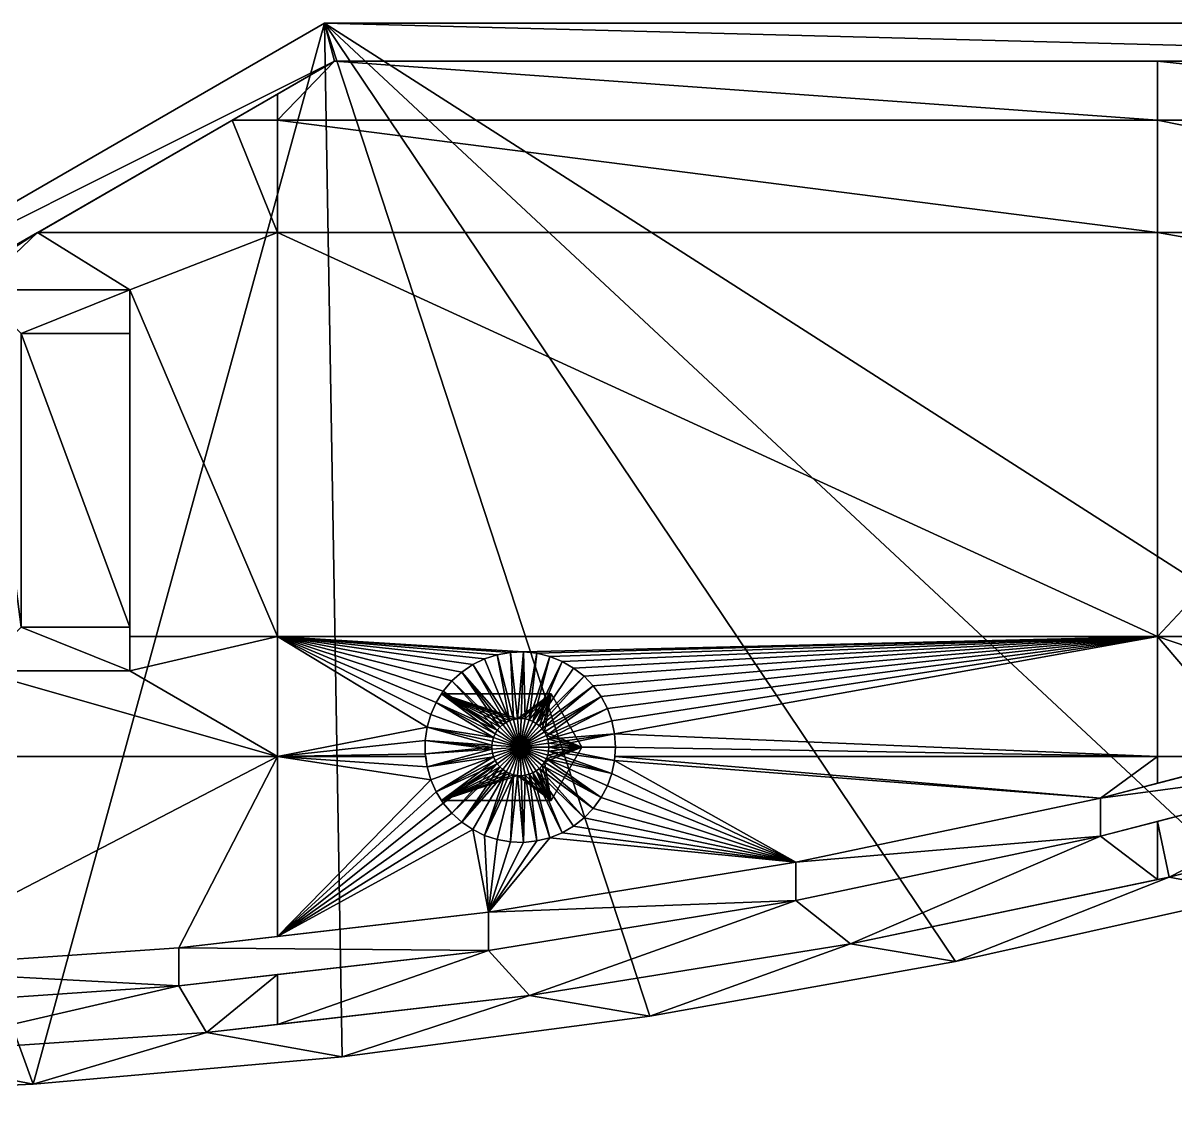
# Model space of a CAD drawing. Header units: millimetres. Extents: x -0.12 to 0.12, y -0.044 to 0.012.
# Drawn here: x 0.0239 to 0.0844, y -0.0444 to 0.012 of the extents above; entities that cross this region are included whole.
import ezdxf

# ---------------------------------------------------------------- set-up
doc = ezdxf.new("R2010")
doc.units = ezdxf.units.MM
doc.layers.add('L0', color=1, linetype='Continuous')

msp = doc.modelspace()

# ---------------------------------------------------------------- meshes
at = {"layer": 'L0', "color": 252, "true_color": 0x979797}
mesh = msp.add_polyface(dxfattribs=at)
corners = [(0.010362, -0.004948), (0.010361, -0.004946, 0.012), (0.039713, 0.012, 0.012), (0.039716, 0.012), (0.024424, -0.043693, -0.001), (0.010363, -0.004949, -0.001), (0.03972, 0.012, -0.001), (0.039716, 0.012), (0.03972, 0.012, -0.001), (0.010363, -0.004949, -0.001), (0.010362, -0.004948), (0.03725, 0.008269), (0.040249, 0.01), (0.040249, 0.01, 0.012), (0.012036, -0.006289, 0.004), (0.010322, -0.007278, 0.012), (0.02466, 0.001), (0.012036, -0.006289), (0.034879, 0.0069), (0.0238, -0.0043, 0.009), (0.0238, -0.0043, 0.011), (0.0238, -0.0197, 0.011), (0.0295, -0.020195), (0.0295, -0.002), (0.0295, -0.0043, 0.009), (0.0295, -0.002, 0.011), (0.0295, -0.0043, 0.011), (0.0238, -0.0043, 0.011), (0.0295, -0.0043, 0.011), (0.0295, -0.002, 0.011), (0.0215, -0.002, 0.011), (0.0238, -0.0197, 0.011), (0.0215, -0.002, 0.011), (0.0215, -0.002), (0.0215, -0.020195), (0.03725, 0.001), (0.03725, 0.0069), (0.034879, 0.0069), (0.02466, 0.001), (0.0215, -0.002), (0.0295, -0.002), (0.013415, -0.006289), (0.03725, -0.020195), (0.012036, -0.006289), (0.0215, -0.020195), (0.013415, -0.012289), (0.03725, 0.008269), (0.040249, 0.01), (0.0295, -0.0197, 0.009), (0.0295, -0.0043, 0.009), (0.0238, -0.0043, 0.009), (0.0238, -0.0043, 0.011), (0.0238, -0.0043, 0.009), (0.0295, -0.0043, 0.009), (0.0295, -0.0043, 0.011), (0.0295, -0.002), (0.0215, -0.002), (0.0215, -0.002, 0.011), (0.0295, -0.002, 0.011), (0.040249, 0.01, 0.012), (0.039713, 0.012, 0.012), (0.010361, -0.004946, 0.012), (0.010322, -0.007278, 0.012)]
mesh.append_faces([[corners[k] for k in face] for face in [(0, 1, 2), (2, 3, 0), (4, 5, 6), (7, 8, 9), (9, 10, 7), (11, 12, 13), (14, 13, 15), (16, 13, 14), (14, 17, 16), (13, 16, 18), (13, 18, 11), (19, 20, 21), (22, 23, 24), (25, 26, 24), (24, 23, 25), (27, 28, 29), (29, 30, 27), (31, 27, 30), (32, 33, 34), (35, 36, 37), (38, 39, 40), (39, 38, 41), (42, 35, 40), (38, 43, 41), (44, 39, 45), (40, 35, 38), (37, 38, 35), (37, 36, 46), (47, 46, 36), (48, 49, 50), (51, 52, 53), (53, 54, 51), (55, 56, 57), (57, 58, 55), (59, 60, 61), (61, 62, 59)]], dxfattribs={"color": 252})
mesh = msp.add_polyface(dxfattribs=at)
corners = [(0.03972, 0.012, -0.001), (0.040654, -0.04226, -0.001), (0.024424, -0.043693, -0.001), (0.032078, -0.038534, 0.012), (0.032078, -0.038534), (0.03725, -0.037938), (0.048321, -0.036664, 0.012), (0.032078, -0.036534, 0.012), (0.032078, -0.038534, 0.012), (0.048321, -0.036664, 0.012), (0.03725, -0.035938), (0.032078, -0.036534), (0.032078, -0.036534, 0.012), (0.048321, -0.034664, 0.012), (0.0295, -0.0043, 0.009), (0.0295, -0.0197, 0.009), (0.0295, -0.020195), (0.0295, -0.0197, 0.011), (0.0295, -0.022, 0.011), (0.0295, -0.022), (0.040654, -0.04226, -0.001), (0.040654, -0.04226, 0.012), (0.024424, -0.043693, 0.012), (0.024424, -0.043693, -0.001), (0.03725, -0.037938), (0.032078, -0.038534), (0.033522, -0.040978), (0.03725, -0.040552), (0.03725, -0.0265), (0.03725, -0.035938), (0.045302, -0.02771), (0.045109, -0.02704), (0.045585, -0.028347), (0.045012, -0.025651), (0.045109, -0.02496), (0.03725, -0.020195), (0.045302, -0.02429), (0.045585, -0.023653), (0.045012, -0.026349), (0.045033, -0.0265), (0.0295, -0.002), (0.0295, -0.020195), (0.032078, -0.036534), (0.0295, -0.022), (0.0215, -0.022), (0.015766, -0.037646), (0.048321, -0.036664), (0.024424, -0.043693, 0.012), (0.040654, -0.04226, 0.012), (0.033522, -0.040978, 0.012), (0.050484, -0.03904, 0.012), (0.03725, -0.040552), (0.033522, -0.040978), (0.033522, -0.040978, 0.012), (0.050484, -0.03904, 0.012), (0.016489, -0.042132, 0.012)]
mesh.append_faces([[corners[k] for k in face] for face in [(0, 1, 2), (3, 4, 5), (6, 3, 5), (7, 8, 9), (10, 11, 12), (10, 12, 13), (14, 15, 16), (15, 17, 18), (15, 19, 16), (18, 19, 15), (20, 21, 22), (22, 23, 20), (24, 25, 26), (26, 27, 24), (28, 29, 30), (30, 31, 28), (32, 30, 29), (28, 33, 34), (35, 36, 37), (34, 35, 28), (28, 38, 33), (34, 36, 35), (28, 39, 38), (31, 39, 28), (40, 41, 35), (42, 29, 28), (28, 43, 44), (35, 41, 43), (43, 28, 35), (45, 42, 28), (46, 24, 27), (47, 48, 49), (50, 49, 48), (51, 52, 53), (51, 53, 54), (55, 53, 52)]], dxfattribs={"color": 252})
mesh = msp.add_polyface(dxfattribs=at)
corners = [(0.03972, 0.012, -0.001), (0.056806, -0.040113, -0.001), (0.040654, -0.04226, -0.001), (0.03725, -0.020195), (0.049477, -0.021027), (0.050174, -0.021003), (0.048127, -0.021364), (0.04879, -0.021149), (0.0475, -0.02167), (0.046403, -0.022527), (0.046922, -0.02206), (0.045955, -0.023061), (0.045585, -0.023653), (0.046403, -0.022527, 0.012), (0.045955, -0.023061, 0.012), (0.048786, -0.025118, 0.012), (0.046922, -0.02206, 0.012), (0.048921, -0.024958, 0.012), (0.045585, -0.023653, 0.012), (0.045858, -0.0232, 0.005), (0.045585, -0.023653, 0.005), (0.048676, -0.025296, 0.005), (0.045302, -0.02429, 0.005), (0.04859, -0.025487, 0.005), (0.048786, -0.025118, 0.005), (0.048921, -0.024958, 0.005), (0.048676, -0.025296, 0.0075), (0.045585, -0.023653, 0.0075), (0.045858, -0.0232, 0.0075), (0.04859, -0.025487, 0.0075), (0.045302, -0.02429, 0.0075), (0.048921, -0.024958, 0.0075), (0.048786, -0.025118, 0.0075), (0.045858, -0.0232, 0.0075), (0.045858, -0.0232, 0.005), (0.051617, -0.0232, 0.005), (0.045858, -0.0232, 0.005), (0.045955, -0.023061), (0.045585, -0.023653), (0.045858, -0.0232, 0.0075), (0.045585, -0.023653, 0.0075), (0.045585, -0.023653, 0.012), (0.045955, -0.023061, 0.012), (0.045585, -0.023653, 0.005), (0.045302, -0.02429), (0.045302, -0.02429, 0.005), (0.046403, -0.022527, 0.012), (0.046403, -0.022527), (0.046922, -0.02206, 0.012), (0.046922, -0.02206), (0.0475, -0.02167, 0.012), (0.0475, -0.02167), (0.048127, -0.021364, 0.012), (0.045302, -0.02429, 0.0075), (0.045302, -0.02429, 0.012)]
mesh.append_faces([[corners[k] for k in face] for face in [(0, 1, 2), (3, 4, 5), (3, 6, 7), (3, 8, 6), (3, 9, 10), (7, 4, 3), (3, 11, 9), (10, 8, 3), (12, 11, 3), (13, 14, 15), (16, 13, 17), (15, 14, 18), (19, 20, 21), (20, 22, 23), (19, 24, 25), (26, 27, 28), (29, 30, 27), (31, 32, 28), (33, 34, 35), (36, 37, 38), (39, 40, 41), (42, 37, 36), (41, 42, 39), (43, 38, 44), (44, 45, 43), (37, 42, 46), (47, 46, 48), (49, 48, 50), (51, 50, 52), (36, 39, 42), (53, 54, 41), (50, 51, 49), (48, 49, 47), (46, 47, 37), (41, 40, 53), (38, 43, 36)]], dxfattribs={"color": 252})
mesh = msp.add_polyface(dxfattribs=at)
corners = [(0.104475, -0.029444, -0.001), (0.088747, -0.033699, -0.001), (0.03972, 0.012, -0.001), (0.072847, -0.037258, -0.001), (0.056806, -0.040113, -0.001), (0.040249, 0.01, 0.012), (0.040249, 0.01), (0.08345, 0.01), (0.1125, 0.01, 0.009), (0.039716, 0.012), (0.039713, 0.012, 0.012), (0.12, 0.012, 0.012), (0.12, 0.012, -0.001), (0.03972, 0.012, -0.001), (0.08345, 0.0069), (0.08345, 0.01), (0.040249, 0.01), (0.08345, -0.020195), (0.05424, -0.02335), (0.054568, -0.023966), (0.05383, -0.022786), (0.052192, -0.021506), (0.052796, -0.021855), (0.050868, -0.021076), (0.051545, -0.021245), (0.054806, -0.024622), (0.050174, -0.021003), (0.03725, -0.020195), (0.053346, -0.022284), (0.08345, -0.0265), (0.054951, -0.025304), (0.055, -0.026), (0.054965, -0.0265), (0.08345, 0.001), (0.03725, 0.0069), (0.03725, 0.001), (0.039713, 0.012, 0.012), (0.040249, 0.01, 0.012), (0.1169, 0.01, 0.012), (0.05424, -0.02335), (0.05424, -0.02335, 0.012), (0.054568, -0.023966, 0.012), (0.054568, -0.023966), (0.054806, -0.024622, 0.012), (0.054806, -0.024622), (0.054951, -0.025304, 0.012), (0.054951, -0.025304), (0.055, -0.026, 0.012), (0.054965, -0.0265), (0.055, -0.026), (0.05383, -0.022786)]
mesh.append_faces([[corners[k] for k in face] for face in [(0, 1, 2), (2, 1, 3), (3, 4, 2), (5, 6, 7), (7, 8, 5), (9, 10, 11), (12, 13, 9), (14, 15, 16), (17, 18, 19), (17, 20, 18), (17, 21, 22), (17, 23, 24), (19, 25, 17), (24, 21, 17), (26, 17, 27), (17, 28, 20), (26, 23, 17), (22, 28, 17), (29, 17, 30), (30, 31, 29), (25, 30, 17), (31, 32, 29), (33, 14, 34), (17, 33, 35), (36, 37, 38), (39, 40, 41), (42, 41, 43), (44, 43, 45), (46, 45, 47), (48, 49, 47), (47, 49, 46), (45, 46, 44), (43, 44, 42), (41, 42, 39), (40, 39, 50)]], dxfattribs={"color": 252})
mesh = msp.add_polyface(dxfattribs=at)
corners = [(0.03972, 0.012, -0.001), (0.12, 0.012, -0.001), (0.104475, -0.029444, -0.001), (0.1119, -0.02172, 0.012), (0.096283, -0.026562, 0.012), (0.096482, -0.0265), (0.096283, -0.024562, 0.012), (0.096283, -0.026562, 0.012), (0.1119, -0.02172, 0.012), (0.096283, -0.024562), (0.096283, -0.024562, 0.012), (0.104864, -0.022, 0.011), (0.088819, -0.0265), (0.104864, -0.022), (0.1005, -0.0043, 0.009), (0.1005, -0.0197, 0.009), (0.1062, -0.0197, 0.009), (0.1005, -0.0043, 0.011), (0.1005, -0.0043, 0.009), (0.1062, -0.0043, 0.009), (0.1005, -0.0197, 0.009), (0.1005, -0.0197, 0.011), (0.1062, -0.0197, 0.011), (0.1005, -0.0197, 0.009), (0.1005, -0.022), (0.1005, -0.022, 0.011), (0.1005, -0.0197, 0.011), (0.1005, -0.0043, 0.009), (0.1005, -0.0043, 0.011), (0.1005, -0.002, 0.011), (0.1005, -0.020195), (0.1005, -0.002), (0.1085, -0.002), (0.1005, -0.002), (0.1005, -0.002, 0.011), (0.1005, -0.022, 0.011), (0.1005, -0.022), (0.104864, -0.022), (0.1169, 0.01, 0.012), (0.040249, 0.01, 0.012), (0.1125, 0.01, 0.009), (0.08345, 0.01), (0.1125, 0.01), (0.12, 0.012, 0.012), (0.12, 0.012, -0.001), (0.039716, 0.012), (0.1125, 0.001), (0.08345, 0.001), (0.1005, -0.002), (0.08345, -0.020195), (0.1005, -0.020195), (0.1125, 0.0069), (0.08345, 0.0069), (0.1125, 0.01), (0.08345, 0.01), (0.096283, -0.024562), (0.1005, -0.022), (0.088819, -0.0265), (0.08345, -0.0265), (0.104864, -0.022), (0.1169, 0.01, 0.012), (0.12, 0.012, 0.012), (0.039713, 0.012, 0.012), (0.1005, -0.0197, 0.011), (0.1005, -0.022, 0.011), (0.104864, -0.022, 0.011), (0.1005, -0.002, 0.011), (0.1005, -0.0043, 0.011), (0.1062, -0.0043, 0.011)]
mesh.append_faces([[corners[k] for k in face] for face in [(0, 1, 2), (3, 4, 5), (6, 7, 8), (9, 10, 11), (10, 9, 12), (11, 13, 9), (14, 15, 16), (17, 18, 19), (20, 21, 22), (23, 24, 25), (25, 26, 23), (27, 28, 29), (30, 24, 23), (27, 31, 30), (29, 31, 27), (30, 23, 27), (32, 33, 34), (35, 36, 37), (38, 39, 40), (41, 42, 40), (43, 44, 45), (46, 47, 48), (49, 50, 48), (48, 47, 49), (46, 51, 52), (51, 53, 54), (54, 52, 51), (52, 47, 46), (55, 56, 50), (50, 49, 55), (49, 57, 55), (49, 58, 57), (55, 59, 56), (60, 61, 62), (63, 64, 65), (66, 67, 68)]], dxfattribs={"color": 252})
mesh = msp.add_polyface(dxfattribs=at)
corners = [(0.040249, 0.01), (0.03725, 0.0069), (0.08345, 0.0069), (0.03725, 0.001), (0.03725, -0.020195), (0.08345, -0.020195), (0.08345, 0.001), (0.050658, -0.024652, 0.012), (0.052192, -0.021506, 0.012), (0.051545, -0.021245, 0.012), (0.05026, -0.024523, 0.012), (0.050868, -0.021076, 0.012), (0.050174, -0.021003, 0.012), (0.050839, -0.024756, 0.012), (0.049843, -0.024508, 0.012), (0.050052, -0.024501, 0.012), (0.050464, -0.024573, 0.012), (0.05383, -0.022786, 0.012), (0.053346, -0.022284, 0.012), (0.051004, -0.024885, 0.012), (0.049477, -0.021027, 0.012), (0.05424, -0.02335, 0.012), (0.051149, -0.025036, 0.012), (0.052796, -0.021855, 0.012), (0.049637, -0.024545, 0.012), (0.051617, -0.0232, 0.005), (0.049843, -0.024508, 0.005), (0.050052, -0.024501, 0.005), (0.050052, -0.024501, 0.0075), (0.049843, -0.024508, 0.0075), (0.051617, -0.0232, 0.0075), (0.051617, -0.0232, 0.005), (0.051617, -0.0232, 0.0075), (0.045858, -0.0232, 0.0075), (0.049477, -0.021027), (0.049477, -0.021027, 0.012), (0.050174, -0.021003, 0.012), (0.050174, -0.021003), (0.050868, -0.021076, 0.012), (0.050868, -0.021076), (0.051545, -0.021245, 0.012), (0.051545, -0.021245), (0.052192, -0.021506, 0.012), (0.052192, -0.021506), (0.052796, -0.021855, 0.012), (0.052796, -0.021855), (0.053346, -0.022284, 0.012), (0.053346, -0.022284), (0.05383, -0.022786, 0.012), (0.05383, -0.022786), (0.05424, -0.02335, 0.012)]
mesh.append_faces([[corners[k] for k in face] for face in [(0, 1, 2), (3, 4, 5), (1, 3, 6), (7, 8, 9), (10, 11, 12), (8, 7, 13), (14, 15, 12), (16, 9, 11), (17, 18, 19), (12, 20, 14), (12, 15, 10), (11, 10, 16), (9, 16, 7), (21, 17, 22), (18, 23, 13), (13, 23, 8), (24, 14, 20), (13, 19, 18), (25, 26, 27), (28, 29, 30), (31, 32, 33), (34, 35, 36), (37, 36, 38), (39, 38, 40), (41, 40, 42), (43, 42, 44), (45, 44, 46), (47, 46, 48), (49, 48, 50), (48, 49, 47), (46, 47, 45), (44, 45, 43), (42, 43, 41), (40, 41, 39), (38, 39, 37), (36, 37, 34)]], dxfattribs={"color": 252})
mesh = msp.add_polyface(dxfattribs=at)
corners = [(0.010363, -0.004949, -0.001), (0.024424, -0.043693, -0.001), (0.008147, -0.04441, -0.001), (0.015766, -0.039646, 0.012), (0.015766, -0.039646), (0.032078, -0.038534), (0, -0.04, 0.012), (0.032078, -0.038534, 0.012), (0.032078, -0.038534, 0.012), (0.032078, -0.036534, 0.012), (0.015766, -0.037646, 0.012), (0, -0.04, 0.012), (0.015766, -0.039646, 0.012), (-0.00058, -0.038, 0.012), (0.015766, -0.037646, 0.012), (0.015766, -0.037646), (0.032078, -0.036534, 0.012), (0.032078, -0.036534), (0.0238, -0.0197, 0.011), (0.0238, -0.0197, 0.009), (0.0238, -0.0043, 0.009), (0.0295, -0.022, 0.011), (0.0295, -0.0197, 0.011), (0.0238, -0.0197, 0.011), (0.0215, -0.022, 0.011), (0.0215, -0.002, 0.011), (0.0215, -0.020195), (0.0215, -0.022, 0.011), (0.0215, -0.002, 0.011), (0.0215, -0.022), (0.024424, -0.043693, -0.001), (0.024424, -0.043693, 0.012), (0.008147, -0.04441, 0.012), (0.008147, -0.04441, -0.001), (-0.00058, -0.0425), (0.016489, -0.042132), (0.015766, -0.039646), (0.033522, -0.040978), (0.032078, -0.038534), (0.0215, -0.020195), (0.013415, -0.012289), (0.007415, -0.012289), (0.0215, -0.022), (-0.011092, -0.020195), (-0.011092, -0.0265), (0.03725, -0.0265), (0.015766, -0.037646), (0.0238, -0.0043, 0.009), (0.0238, -0.0197, 0.009), (0.0295, -0.0197, 0.009), (0.0238, -0.0197, 0.011), (0.0295, -0.0197, 0.011), (0.0295, -0.0197, 0.009), (0.0238, -0.0197, 0.009), (0.0215, -0.022), (0.0295, -0.022), (0.0295, -0.022, 0.011), (0.0215, -0.022, 0.011), (0.008147, -0.04441, 0.012), (0.024424, -0.043693, 0.012), (0.016489, -0.042132, 0.012), (0.033522, -0.040978, 0.012), (-0.00058, -0.0425, 0.012), (0.033522, -0.040978), (0.016489, -0.042132), (0.016489, -0.042132, 0.012), (-0.00058, -0.0425, 0.012)]
mesh.append_faces([[corners[k] for k in face] for face in [(0, 1, 2), (3, 4, 5), (4, 3, 6), (5, 7, 3), (8, 9, 10), (11, 12, 10), (10, 12, 8), (13, 14, 15), (14, 16, 17), (17, 15, 14), (18, 19, 20), (21, 22, 23), (23, 24, 21), (25, 24, 23), (26, 27, 28), (26, 29, 27), (30, 31, 32), (32, 33, 30), (34, 35, 36), (35, 37, 38), (38, 36, 35), (39, 40, 41), (42, 39, 43), (42, 44, 45), (45, 44, 46), (47, 48, 49), (50, 51, 52), (52, 53, 50), (54, 55, 56), (56, 57, 54), (58, 59, 60), (61, 60, 59), (58, 60, 62), (63, 64, 65), (66, 65, 64)]], dxfattribs={"color": 252})
mesh = msp.add_polyface(dxfattribs=at)
corners = [(0.04925, -0.024701, 0.012), (0.049077, -0.024818, 0.012), (0.049077, -0.024818, 0.0075), (0.049438, -0.024609, 0.012), (0.04925, -0.024701, 0.0075), (0.049637, -0.024545, 0.012), (0.049438, -0.024609, 0.0075), (0.04925, -0.024701, 0.012), (0.0475, -0.02167, 0.012), (0.046922, -0.02206, 0.012), (0.049438, -0.024609, 0.012), (0.049637, -0.024545, 0.012), (0.04879, -0.021149, 0.012), (0.048921, -0.024958, 0.012), (0.049077, -0.024818, 0.012), (0.048127, -0.021364, 0.012), (0.049477, -0.021027, 0.012), (0.048786, -0.025118, 0.012), (0.046403, -0.022527, 0.012), (0.049077, -0.024818, 0.005), (0.04925, -0.024701, 0.005), (0.045858, -0.0232, 0.005), (0.049843, -0.024508, 0.005), (0.051617, -0.0232, 0.005), (0.049438, -0.024609, 0.005), (0.048921, -0.024958, 0.005), (0.049637, -0.024545, 0.005), (0.049077, -0.024818, 0.0075), (0.048921, -0.024958, 0.0075), (0.045858, -0.0232, 0.0075), (0.049843, -0.024508, 0.0075), (0.049637, -0.024545, 0.0075), (0.049438, -0.024609, 0.0075), (0.04925, -0.024701, 0.0075), (0.051617, -0.0232, 0.0075), (0.048127, -0.021364), (0.048127, -0.021364, 0.012), (0.04879, -0.021149, 0.012), (0.04879, -0.021149), (0.049477, -0.021027, 0.012), (0.049477, -0.021027), (0.0475, -0.02167), (0.049077, -0.024818), (0.04925, -0.024701), (0.04925, -0.024701, 0.005), (0.049438, -0.024609), (0.049438, -0.024609, 0.005), (0.049637, -0.024545, 0.005), (0.049077, -0.024818, 0.005)]
mesh.append_faces([[corners[k] for k in face] for face in [(0, 1, 2), (3, 0, 4), (5, 3, 6), (2, 4, 0), (4, 6, 3), (7, 8, 9), (10, 11, 12), (13, 14, 9), (8, 7, 10), (12, 15, 10), (16, 12, 11), (9, 14, 7), (10, 15, 8), (17, 13, 18), (19, 20, 21), (22, 23, 21), (20, 24, 21), (21, 25, 19), (21, 26, 22), (21, 24, 26), (27, 28, 29), (30, 31, 29), (29, 32, 33), (29, 34, 30), (29, 33, 27), (31, 32, 29), (35, 36, 37), (38, 37, 39), (39, 40, 38), (37, 38, 35), (36, 35, 41), (42, 43, 44), (43, 45, 46), (47, 46, 45), (46, 44, 43), (44, 48, 42)]], dxfattribs={"color": 252})
mesh = msp.add_polyface(dxfattribs=at)
corners = [(0.049843, -0.024508, 0.012), (0.049637, -0.024545, 0.012), (0.049637, -0.024545, 0.0075), (0.050052, -0.024501, 0.012), (0.049843, -0.024508, 0.0075), (0.05026, -0.024523, 0.012), (0.050052, -0.024501, 0.0075), (0.050464, -0.024573, 0.012), (0.05026, -0.024523, 0.0075), (0.049438, -0.024609, 0.0075), (0.050464, -0.024573, 0.0075), (0.05137, -0.02539, 0.012), (0.054568, -0.023966, 0.012), (0.05424, -0.02335, 0.012), (0.051004, -0.024885, 0.012), (0.051149, -0.025036, 0.012), (0.05383, -0.022786, 0.012), (0.051272, -0.025205, 0.012), (0.051617, -0.0232, 0.005), (0.050839, -0.024756, 0.005), (0.051004, -0.024885, 0.005), (0.050052, -0.024501, 0.005), (0.05026, -0.024523, 0.005), (0.051149, -0.025036, 0.005), (0.050464, -0.024573, 0.005), (0.051272, -0.025205, 0.005), (0.050658, -0.024652, 0.005), (0.051149, -0.025036, 0.0075), (0.051004, -0.024885, 0.0075), (0.051617, -0.0232, 0.0075), (0.050839, -0.024756, 0.0075), (0.050658, -0.024652, 0.0075), (0.051272, -0.025205, 0.0075), (0.050464, -0.024573, 0.0075), (0.05026, -0.024523, 0.0075), (0.050052, -0.024501, 0.0075), (0.053233, -0.026, 0.0075), (0.051617, -0.0232, 0.0075), (0.051617, -0.0232, 0.005), (0.049438, -0.024609), (0.049637, -0.024545), (0.049637, -0.024545, 0.005), (0.049843, -0.024508), (0.049843, -0.024508, 0.005), (0.050052, -0.024501), (0.050052, -0.024501, 0.005), (0.05026, -0.024523), (0.05026, -0.024523, 0.005), (0.050464, -0.024573), (0.050464, -0.024573, 0.005)]
mesh.append_faces([[corners[k] for k in face] for face in [(0, 1, 2), (3, 0, 4), (5, 3, 6), (7, 5, 8), (9, 2, 1), (2, 4, 0), (4, 6, 3), (6, 8, 5), (8, 10, 7), (11, 12, 13), (14, 15, 16), (15, 17, 13), (18, 19, 20), (21, 22, 18), (18, 20, 23), (18, 22, 24), (18, 23, 25), (26, 19, 18), (24, 26, 18), (27, 28, 29), (29, 30, 31), (32, 27, 29), (29, 31, 33), (29, 33, 34), (29, 34, 35), (28, 30, 29), (36, 37, 38), (39, 40, 41), (40, 42, 43), (42, 44, 45), (44, 46, 47), (46, 48, 49), (49, 47, 46), (47, 45, 44), (45, 43, 42), (43, 41, 40)]], dxfattribs={"color": 252})
mesh = msp.add_polyface(dxfattribs=at)
corners = [(0.04859, -0.025487, 0.012), (0.045302, -0.02429, 0.012), (0.045109, -0.02496, 0.012), (0.048504, -0.026105, 0.012), (0.048504, -0.025895, 0.012), (0.045012, -0.025651, 0.012), (0.048533, -0.025688, 0.012), (0.045012, -0.026349, 0.012), (0.048676, -0.025296, 0.012), (0.045585, -0.023653, 0.012), (0.048786, -0.025118, 0.012), (0.04859, -0.025487, 0.005), (0.048676, -0.025296, 0.005), (0.045585, -0.023653, 0.005), (0.045302, -0.02429, 0.005), (0.045109, -0.02496, 0.005), (0.048504, -0.026105, 0.005), (0.048504, -0.025895, 0.005), (0.045012, -0.025651, 0.005), (0.048533, -0.025688, 0.005), (0.045012, -0.026349, 0.005), (0.048786, -0.025118, 0.005), (0.045858, -0.0232, 0.005), (0.045858, -0.0232, 0.0075), (0.048786, -0.025118, 0.0075), (0.048676, -0.025296, 0.0075), (0.045585, -0.023653, 0.0075), (0.04859, -0.025487, 0.0075), (0.048533, -0.025688, 0.0075), (0.045109, -0.02496, 0.0075), (0.0485, -0.026, 0.0075), (0.045012, -0.026349, 0.0075), (0.045012, -0.025651, 0.0075), (0.045302, -0.02429, 0.0075), (0.048504, -0.025895, 0.0075), (0.045109, -0.02496), (0.045109, -0.02496, 0.005), (0.045302, -0.02429, 0.005), (0.045012, -0.025651), (0.045012, -0.025651, 0.005), (0.045302, -0.02429), (0.045012, -0.026349), (0.045012, -0.025651, 0.0075), (0.045012, -0.025651, 0.012), (0.045109, -0.02496, 0.012), (0.045109, -0.02496, 0.0075), (0.045302, -0.02429, 0.012), (0.045302, -0.02429, 0.0075), (0.045012, -0.026349, 0.0075)]
mesh.append_faces([[corners[k] for k in face] for face in [(0, 1, 2), (3, 4, 5), (4, 6, 2), (5, 7, 3), (2, 5, 4), (2, 6, 0), (0, 8, 9), (9, 1, 0), (9, 8, 10), (11, 12, 13), (11, 14, 15), (16, 17, 18), (17, 19, 15), (18, 20, 16), (15, 18, 17), (15, 19, 11), (12, 21, 22), (23, 24, 25), (26, 25, 27), (27, 28, 29), (30, 31, 32), (29, 33, 27), (34, 32, 29), (29, 28, 34), (32, 34, 30), (35, 36, 37), (38, 39, 36), (37, 40, 35), (36, 35, 38), (39, 38, 41), (42, 43, 44), (45, 44, 46), (46, 47, 45), (44, 45, 42), (43, 42, 48)]], dxfattribs={"color": 252})
mesh = msp.add_polyface(dxfattribs=at)
corners = [(0.05137, -0.02539, 0.012), (0.051272, -0.025205, 0.012), (0.051272, -0.025205, 0.0075), (0.051442, -0.025587, 0.012), (0.05137, -0.02539, 0.0075), (0.051485, -0.025791, 0.012), (0.051442, -0.025587, 0.0075), (0.0515, -0.026, 0.012), (0.051485, -0.025791, 0.0075), (0.0515, -0.026, 0.0075), (0.054568, -0.023966, 0.012), (0.05137, -0.02539, 0.012), (0.051442, -0.025587, 0.012), (0.05424, -0.02335, 0.012), (0.051272, -0.025205, 0.012), (0.0515, -0.026, 0.012), (0.055, -0.026, 0.012), (0.054951, -0.025304, 0.012), (0.054806, -0.024622, 0.012), (0.051485, -0.025791, 0.012), (0.05137, -0.02539, 0.005), (0.051442, -0.025587, 0.005), (0.053233, -0.026, 0.005), (0.051272, -0.025205, 0.005), (0.051617, -0.0232, 0.005), (0.051485, -0.025791, 0.005), (0.0515, -0.026, 0.005), (0.053233, -0.026, 0.0075), (0.0515, -0.026, 0.0075), (0.051485, -0.025791, 0.0075), (0.051442, -0.025587, 0.0075), (0.05137, -0.02539, 0.0075), (0.051272, -0.025205, 0.0075), (0.051617, -0.0232, 0.0075), (0.051485, -0.026209, 0.0075), (0.051617, -0.0232, 0.005), (0.053233, -0.026, 0.005), (0.053233, -0.026, 0.0075), (0.051485, -0.026209, 0.005), (0.0515, -0.026, 0.005), (0.0515, -0.026), (0.051272, -0.025205), (0.05137, -0.02539), (0.05137, -0.02539, 0.005), (0.051442, -0.025587), (0.051442, -0.025587, 0.005), (0.051485, -0.025791), (0.051485, -0.025791, 0.005), (0.051272, -0.025205, 0.005)]
mesh.append_faces([[corners[k] for k in face] for face in [(0, 1, 2), (3, 0, 4), (5, 3, 6), (7, 5, 8), (8, 9, 7), (6, 8, 5), (4, 6, 3), (2, 4, 0), (10, 11, 12), (13, 14, 11), (15, 16, 17), (12, 18, 10), (12, 19, 17), (17, 18, 12), (17, 19, 15), (20, 21, 22), (23, 20, 22), (22, 24, 23), (25, 26, 22), (22, 21, 25), (27, 28, 29), (27, 30, 31), (29, 30, 27), (32, 33, 27), (27, 31, 32), (27, 34, 28), (35, 36, 37), (38, 39, 40), (41, 42, 43), (42, 44, 45), (44, 46, 47), (46, 40, 39), (39, 47, 46), (47, 45, 44), (45, 43, 42), (43, 48, 41)]], dxfattribs={"color": 252})
mesh = msp.add_polyface(dxfattribs=at)
corners = [(0.048504, -0.025895), (0.048504, -0.026105), (0.05, -0.026), (0.048533, -0.025688), (0.04859, -0.025487), (0.048676, -0.025296), (0.048786, -0.025118), (0.048921, -0.024958), (0.049077, -0.024818), (0.04925, -0.024701), (0.04859, -0.025487, 0.012), (0.048533, -0.025688, 0.012), (0.048533, -0.025688, 0.0075), (0.048504, -0.025895, 0.012), (0.048504, -0.025895, 0.0075), (0.048676, -0.025296, 0.012), (0.04859, -0.025487, 0.0075), (0.048786, -0.025118, 0.012), (0.048676, -0.025296, 0.0075), (0.048921, -0.024958, 0.012), (0.048786, -0.025118, 0.0075), (0.049077, -0.024818, 0.012), (0.048921, -0.024958, 0.0075), (0.048504, -0.026105, 0.012), (0.0485, -0.026, 0.0075), (0.049077, -0.024818, 0.0075), (0.048504, -0.025895, 0.005), (0.048504, -0.026105, 0.005), (0.048504, -0.026105), (0.048533, -0.025688, 0.005), (0.048504, -0.025895), (0.04859, -0.025487, 0.005), (0.048533, -0.025688), (0.048676, -0.025296, 0.005), (0.04859, -0.025487), (0.048786, -0.025118, 0.005), (0.048676, -0.025296), (0.048786, -0.025118), (0.048921, -0.024958), (0.048921, -0.024958, 0.005), (0.049077, -0.024818), (0.049077, -0.024818, 0.005)]
mesh.append_faces([[corners[k] for k in face] for face in [(0, 1, 2), (3, 0, 2), (4, 3, 2), (5, 4, 2), (6, 5, 2), (7, 6, 2), (8, 7, 2), (9, 8, 2), (10, 11, 12), (11, 13, 14), (15, 10, 16), (17, 15, 18), (19, 17, 20), (21, 19, 22), (13, 23, 24), (12, 16, 10), (14, 12, 11), (24, 14, 13), (16, 18, 15), (18, 20, 17), (20, 22, 19), (22, 25, 21), (26, 27, 28), (29, 26, 30), (31, 29, 32), (33, 31, 34), (35, 33, 36), (28, 30, 26), (30, 32, 29), (32, 34, 31), (34, 36, 33), (36, 37, 35), (37, 38, 39), (38, 40, 41), (41, 39, 38), (39, 35, 37)]], dxfattribs={"color": 252})
mesh = msp.add_polyface(dxfattribs=at)
corners = [(0.05026, -0.024523), (0.050052, -0.024501), (0.05, -0.026), (0.050464, -0.024573), (0.050658, -0.024652), (0.050839, -0.024756), (0.051004, -0.024885), (0.051149, -0.025036), (0.051272, -0.025205), (0.05137, -0.02539), (0.051442, -0.025587), (0.0515, -0.026), (0.051485, -0.025791), (0.049438, -0.024609), (0.04925, -0.024701), (0.049637, -0.024545), (0.049843, -0.024508), (0.050658, -0.024652, 0.012), (0.050464, -0.024573, 0.012), (0.050464, -0.024573, 0.0075), (0.050839, -0.024756, 0.012), (0.050658, -0.024652, 0.0075), (0.051004, -0.024885, 0.012), (0.050839, -0.024756, 0.0075), (0.051149, -0.025036, 0.012), (0.051004, -0.024885, 0.0075), (0.051272, -0.025205, 0.012), (0.051149, -0.025036, 0.0075), (0.051272, -0.025205, 0.0075), (0.050464, -0.024573), (0.050658, -0.024652), (0.050658, -0.024652, 0.005), (0.050839, -0.024756), (0.050839, -0.024756, 0.005), (0.051004, -0.024885), (0.051004, -0.024885, 0.005), (0.051149, -0.025036), (0.051149, -0.025036, 0.005), (0.051272, -0.025205), (0.051272, -0.025205, 0.005), (0.050464, -0.024573, 0.005)]
mesh.append_faces([[corners[k] for k in face] for face in [(0, 1, 2), (3, 0, 2), (4, 3, 2), (5, 4, 2), (6, 5, 2), (7, 6, 2), (8, 7, 2), (9, 8, 2), (10, 9, 2), (11, 12, 2), (13, 14, 2), (15, 13, 2), (16, 15, 2), (1, 16, 2), (2, 12, 10), (17, 18, 19), (20, 17, 21), (22, 20, 23), (24, 22, 25), (26, 24, 27), (19, 21, 17), (21, 23, 20), (23, 25, 22), (25, 27, 24), (27, 28, 26), (29, 30, 31), (30, 32, 33), (32, 34, 35), (34, 36, 37), (36, 38, 39), (39, 37, 36), (37, 35, 34), (35, 33, 32), (33, 31, 30), (31, 40, 29)]], dxfattribs={"color": 252})
mesh = msp.add_polyface(dxfattribs=at)
corners = [(0.08345, -0.029894), (0.096283, -0.026562), (0.096283, -0.026562, 0.012), (0.080458, -0.030672), (0.080458, -0.030672, 0.012), (0.064459, -0.034042, 0.012), (0.096482, -0.0265), (0.080458, -0.030672, 0.012), (0.080458, -0.028672, 0.012), (0.064459, -0.032042, 0.012), (0.096283, -0.026562, 0.012), (0.096283, -0.024562, 0.012), (0.064459, -0.032042, 0.012), (0.080458, -0.028672, 0.012), (0.080458, -0.028672), (0.08345, -0.027894), (0.096283, -0.024562, 0.012), (0.088819, -0.0265), (0.088747, -0.033699, 0.012), (0.088747, -0.033699, -0.001), (0.104475, -0.029444, -0.001), (0.072847, -0.037258, 0.012), (0.104475, -0.029444, 0.012), (0.072847, -0.037258, -0.001), (0.067338, -0.036321), (0.08345, -0.032953), (0.080458, -0.030672), (0.08345, -0.029894), (0.08405, -0.032827), (0.100582, -0.028566), (0.096283, -0.026562), (0.107301, -0.0265), (0.096482, -0.0265), (0.080458, -0.028672), (0.08345, -0.0265), (0.054965, -0.0265), (0.08345, -0.027894), (0.088819, -0.0265), (0.088747, -0.033699, 0.012), (0.104475, -0.029444, 0.012), (0.100582, -0.028566, 0.012), (0.08405, -0.032827, 0.012), (0.072847, -0.037258, 0.012), (0.067338, -0.036321, 0.012), (0.067338, -0.036321, 0.012), (0.08405, -0.032827, 0.012), (0.08345, -0.032953), (0.067338, -0.036321), (0.100582, -0.028566, 0.012), (0.100582, -0.028566), (0.107301, -0.0265), (0.08405, -0.032827)]
mesh.append_faces([[corners[k] for k in face] for face in [(0, 1, 2), (3, 4, 5), (4, 3, 0), (2, 4, 0), (2, 1, 6), (7, 8, 9), (10, 11, 8), (8, 7, 10), (12, 13, 14), (15, 14, 13), (13, 16, 17), (17, 15, 13), (18, 19, 20), (19, 18, 21), (20, 22, 18), (21, 23, 19), (24, 25, 26), (25, 27, 26), (28, 29, 30), (27, 25, 28), (29, 31, 32), (32, 30, 29), (33, 34, 35), (33, 36, 34), (30, 27, 28), (37, 34, 36), (38, 39, 40), (40, 41, 38), (42, 38, 41), (41, 43, 42), (44, 45, 46), (46, 47, 44), (45, 48, 49), (50, 49, 48), (49, 51, 45), (45, 51, 46)]], dxfattribs={"color": 252})
mesh = msp.add_polyface(dxfattribs=at)
corners = [(0.048504, -0.026105, 0.012), (0.048533, -0.026312, 0.012), (0.048533, -0.026312, 0.0075), (0.048504, -0.026105, 0.0075), (0.0485, -0.026, 0.0075), (0.04859, -0.026513, 0.0075), (0.048786, -0.026882, 0.012), (0.048676, -0.026704, 0.012), (0.045585, -0.028347, 0.012), (0.048504, -0.026105, 0.012), (0.045012, -0.026349, 0.012), (0.045109, -0.02704, 0.012), (0.04859, -0.026513, 0.012), (0.048533, -0.026312, 0.012), (0.045302, -0.02771, 0.012), (0.045109, -0.02704, 0.005), (0.048533, -0.026312, 0.005), (0.048504, -0.026105, 0.005), (0.045012, -0.026349, 0.005), (0.045858, -0.0288, 0.005), (0.048786, -0.026882, 0.005), (0.048676, -0.026704, 0.005), (0.045585, -0.028347, 0.005), (0.04859, -0.026513, 0.005), (0.045302, -0.02771, 0.005), (0.048676, -0.026704, 0.0075), (0.048786, -0.026882, 0.0075), (0.045858, -0.0288, 0.0075), (0.045109, -0.02704, 0.0075), (0.048533, -0.026312, 0.0075), (0.04859, -0.026513, 0.0075), (0.045012, -0.026349, 0.0075), (0.0485, -0.026, 0.0075), (0.048504, -0.026105, 0.0075), (0.045302, -0.02771, 0.0075), (0.045585, -0.028347, 0.0075), (0.045109, -0.02704, 0.005), (0.045012, -0.026349, 0.005), (0.045033, -0.0265), (0.045109, -0.02704), (0.045302, -0.02771), (0.045012, -0.026349), (0.045012, -0.025651, 0.005), (0.045302, -0.02771, 0.0075), (0.045302, -0.02771, 0.012), (0.045109, -0.02704, 0.012), (0.045109, -0.02704, 0.0075), (0.045012, -0.026349, 0.012), (0.045012, -0.026349, 0.0075), (0.045012, -0.025651, 0.012), (0.048504, -0.026105, 0.005), (0.048533, -0.026312, 0.005), (0.048533, -0.026312), (0.048504, -0.026105)]
mesh.append_faces([[corners[k] for k in face] for face in [(0, 1, 2), (0, 3, 4), (2, 3, 0), (5, 2, 1), (6, 7, 8), (9, 10, 11), (8, 7, 12), (12, 13, 11), (11, 14, 12), (11, 13, 9), (15, 16, 17), (17, 18, 15), (19, 20, 21), (22, 21, 23), (23, 16, 15), (15, 24, 23), (25, 26, 27), (28, 29, 30), (31, 32, 33), (33, 29, 28), (30, 34, 28), (28, 31, 33), (30, 25, 35), (36, 37, 38), (36, 39, 40), (37, 41, 38), (41, 37, 42), (38, 39, 36), (43, 44, 45), (46, 45, 47), (48, 47, 49), (47, 48, 46), (45, 46, 43), (50, 51, 52), (52, 53, 50)]], dxfattribs={"color": 252})
mesh = msp.add_polyface(dxfattribs=at)
corners = [(0.064459, -0.034042, 0.012), (0.064459, -0.034042), (0.080458, -0.030672), (0.048321, -0.036664, 0.012), (0.064459, -0.032042, 0.012), (0.064459, -0.034042, 0.012), (0.080458, -0.030672, 0.012), (0.048321, -0.034664, 0.012), (0.048321, -0.034664, 0.012), (0.064459, -0.032042, 0.012), (0.064459, -0.032042), (0.080458, -0.028672), (0.072847, -0.037258, -0.001), (0.072847, -0.037258, 0.012), (0.056806, -0.040113, 0.012), (0.056806, -0.040113, -0.001), (0.050484, -0.03904), (0.067338, -0.036321), (0.064459, -0.034042), (0.048321, -0.036664), (0.080458, -0.030672), (0.064459, -0.032042), (0.054806, -0.027378), (0.054568, -0.028034), (0.054951, -0.026696), (0.053346, -0.029716), (0.052796, -0.030145), (0.080458, -0.028672), (0.052192, -0.030494), (0.051545, -0.030755), (0.05383, -0.029214), (0.05424, -0.02865), (0.048321, -0.034664), (0.054965, -0.0265), (0.056806, -0.040113, 0.012), (0.072847, -0.037258, 0.012), (0.067338, -0.036321, 0.012), (0.050484, -0.03904, 0.012), (0.050484, -0.03904, 0.012), (0.067338, -0.036321, 0.012), (0.067338, -0.036321), (0.050484, -0.03904), (0.054951, -0.026696), (0.054951, -0.026696, 0.012), (0.054806, -0.027378, 0.012), (0.054806, -0.027378), (0.054568, -0.028034, 0.012), (0.05424, -0.02865, 0.012), (0.05424, -0.02865), (0.054568, -0.028034), (0.055, -0.026, 0.012), (0.054965, -0.0265), (0.05383, -0.029214, 0.012)]
mesh.append_faces([[corners[k] for k in face] for face in [(0, 1, 2), (1, 0, 3), (4, 5, 6), (5, 4, 7), (8, 9, 10), (11, 10, 9), (12, 13, 14), (14, 15, 12), (16, 17, 18), (18, 19, 16), (20, 18, 17), (21, 22, 23), (24, 22, 21), (21, 25, 26), (21, 27, 24), (21, 28, 29), (21, 30, 25), (23, 31, 21), (29, 32, 21), (31, 30, 21), (26, 28, 21), (33, 24, 27), (34, 35, 36), (36, 37, 34), (38, 39, 40), (40, 41, 38), (42, 43, 44), (45, 44, 46), (47, 48, 49), (46, 49, 45), (44, 45, 42), (50, 43, 51), (43, 42, 51), (48, 47, 52), (49, 46, 47)]], dxfattribs={"color": 252})
mesh = msp.add_polyface(dxfattribs=at)
corners = [(0.049077, -0.027182), (0.04925, -0.027299), (0.05, -0.026), (0.048921, -0.027042), (0.048786, -0.026882), (0.048676, -0.026704), (0.04859, -0.026513), (0.048533, -0.026312), (0.048504, -0.026105), (0.048533, -0.026312, 0.012), (0.04859, -0.026513, 0.012), (0.04859, -0.026513, 0.0075), (0.048676, -0.026704, 0.012), (0.048676, -0.026704, 0.0075), (0.048786, -0.026882, 0.0075), (0.048921, -0.027042, 0.0075), (0.048786, -0.026882, 0.012), (0.04925, -0.027299, 0.012), (0.049438, -0.027391, 0.012), (0.049438, -0.027391, 0.0075), (0.049077, -0.027182, 0.012), (0.04925, -0.027299, 0.0075), (0.048921, -0.027042, 0.012), (0.049077, -0.027182, 0.0075), (0.049637, -0.027455, 0.0075), (0.04925, -0.027299, 0.005), (0.049438, -0.027391, 0.005), (0.049438, -0.027391), (0.049077, -0.027182, 0.005), (0.04925, -0.027299), (0.048921, -0.027042, 0.005), (0.049077, -0.027182), (0.048786, -0.026882, 0.005), (0.048921, -0.027042), (0.048676, -0.026704, 0.005), (0.048786, -0.026882), (0.04859, -0.026513, 0.005), (0.048676, -0.026704), (0.048533, -0.026312, 0.005), (0.04859, -0.026513), (0.049637, -0.027455), (0.048533, -0.026312)]
mesh.append_faces([[corners[k] for k in face] for face in [(0, 1, 2), (3, 0, 2), (4, 3, 2), (5, 4, 2), (6, 5, 2), (7, 6, 2), (8, 7, 2), (9, 10, 11), (10, 12, 13), (13, 11, 10), (14, 13, 12), (15, 14, 16), (17, 18, 19), (20, 17, 21), (22, 20, 23), (16, 22, 15), (12, 16, 14), (23, 15, 22), (21, 23, 20), (19, 21, 17), (24, 19, 18), (25, 26, 27), (28, 25, 29), (30, 28, 31), (32, 30, 33), (34, 32, 35), (36, 34, 37), (38, 36, 39), (40, 27, 26), (27, 29, 25), (29, 31, 28), (31, 33, 30), (33, 35, 32), (35, 37, 34), (37, 39, 36), (39, 41, 38)]], dxfattribs={"color": 252})
mesh = msp.add_polyface(dxfattribs=at)
corners = [(0.051442, -0.026413), (0.051485, -0.026209), (0.05, -0.026), (0.0515, -0.026), (0.05137, -0.02661), (0.051272, -0.026795), (0.051149, -0.026964), (0.051004, -0.027115), (0.050839, -0.027244), (0.050658, -0.027348), (0.050464, -0.027427), (0.05026, -0.027477), (0.050052, -0.027499), (0.049843, -0.027492), (0.049637, -0.027455), (0.049438, -0.027391), (0.04925, -0.027299), (0.051149, -0.026964, 0.0075), (0.051004, -0.027115, 0.0075), (0.051004, -0.027115, 0.012), (0.051149, -0.026964, 0.012), (0.050839, -0.027244, 0.012), (0.050658, -0.027348, 0.012), (0.050839, -0.027244, 0.0075), (0.050464, -0.027427, 0.012), (0.050658, -0.027348, 0.0075), (0.05026, -0.027477, 0.012), (0.050464, -0.027427, 0.0075), (0.049438, -0.027391, 0.012), (0.049637, -0.027455, 0.012), (0.049637, -0.027455, 0.0075), (0.05026, -0.027477, 0.005), (0.050464, -0.027427, 0.005), (0.050464, -0.027427), (0.049438, -0.027391, 0.005), (0.049637, -0.027455, 0.005), (0.049637, -0.027455), (0.051149, -0.026964), (0.051004, -0.027115), (0.051004, -0.027115, 0.005), (0.050839, -0.027244), (0.050839, -0.027244, 0.005), (0.050658, -0.027348), (0.050658, -0.027348, 0.005), (0.051149, -0.026964, 0.005)]
mesh.append_faces([[corners[k] for k in face] for face in [(0, 1, 2), (1, 3, 2), (4, 0, 2), (5, 4, 2), (6, 5, 2), (7, 6, 2), (8, 7, 2), (9, 8, 2), (10, 9, 2), (11, 10, 2), (12, 11, 2), (13, 12, 2), (14, 13, 2), (15, 14, 2), (16, 15, 2), (17, 18, 19), (19, 20, 17), (21, 19, 18), (22, 21, 23), (24, 22, 25), (26, 24, 27), (28, 29, 30), (18, 23, 21), (25, 27, 24), (23, 25, 22), (31, 32, 33), (34, 35, 36), (37, 38, 39), (38, 40, 41), (40, 42, 43), (42, 33, 32), (39, 44, 37), (41, 39, 38), (43, 41, 40), (32, 43, 42)]], dxfattribs={"color": 252})
mesh = msp.add_polyface(dxfattribs=at)
corners = [(0.050052, -0.027499, 0.012), (0.05026, -0.027477, 0.012), (0.05026, -0.027477, 0.0075), (0.049843, -0.027492, 0.012), (0.050052, -0.027499, 0.0075), (0.049637, -0.027455, 0.012), (0.049843, -0.027492, 0.0075), (0.049637, -0.027455, 0.0075), (0.050464, -0.027427, 0.0075), (0.051149, -0.026964, 0.012), (0.05383, -0.029214, 0.012), (0.05424, -0.02865, 0.012), (0.054568, -0.028034, 0.012), (0.05137, -0.02661, 0.012), (0.051272, -0.026795, 0.012), (0.051004, -0.027115, 0.012), (0.053346, -0.029716, 0.012), (0.050839, -0.027244, 0.012), (0.051617, -0.0288, 0.005), (0.05026, -0.027477, 0.005), (0.050052, -0.027499, 0.005), (0.050658, -0.027348, 0.005), (0.050464, -0.027427, 0.005), (0.051272, -0.026795, 0.005), (0.051149, -0.026964, 0.005), (0.051004, -0.027115, 0.005), (0.050839, -0.027244, 0.005), (0.049843, -0.027492, 0.005), (0.050052, -0.027499, 0.0075), (0.05026, -0.027477, 0.0075), (0.051617, -0.0288, 0.0075), (0.050839, -0.027244, 0.0075), (0.051004, -0.027115, 0.0075), (0.050464, -0.027427, 0.0075), (0.050658, -0.027348, 0.0075), (0.049843, -0.027492, 0.0075), (0.051149, -0.026964, 0.0075), (0.051272, -0.026795, 0.0075), (0.053233, -0.026, 0.005), (0.051617, -0.0288, 0.005), (0.051617, -0.0288, 0.0075), (0.049843, -0.027492, 0.005), (0.050052, -0.027499, 0.005), (0.050052, -0.027499), (0.049637, -0.027455, 0.005), (0.049843, -0.027492), (0.05026, -0.027477, 0.005), (0.05026, -0.027477), (0.050464, -0.027427), (0.049637, -0.027455)]
mesh.append_faces([[corners[k] for k in face] for face in [(0, 1, 2), (3, 0, 4), (5, 3, 6), (6, 7, 5), (4, 6, 3), (2, 4, 0), (8, 2, 1), (9, 10, 11), (11, 12, 13), (11, 14, 9), (10, 9, 15), (16, 15, 17), (18, 19, 20), (18, 21, 22), (23, 24, 18), (25, 26, 18), (22, 19, 18), (18, 24, 25), (18, 26, 21), (20, 27, 18), (28, 29, 30), (30, 31, 32), (33, 34, 30), (30, 35, 28), (30, 29, 33), (32, 36, 30), (34, 31, 30), (30, 36, 37), (38, 39, 40), (41, 42, 43), (44, 41, 45), (42, 46, 47), (48, 47, 46), (47, 43, 42), (43, 45, 41), (45, 49, 44)]], dxfattribs={"color": 252})
mesh = msp.add_polyface(dxfattribs=at)
corners = [(0.051442, -0.026413, 0.0075), (0.05137, -0.02661, 0.0075), (0.05137, -0.02661, 0.012), (0.051485, -0.026209, 0.0075), (0.051442, -0.026413, 0.012), (0.0515, -0.026, 0.0075), (0.051485, -0.026209, 0.012), (0.051272, -0.026795, 0.0075), (0.051149, -0.026964, 0.0075), (0.051149, -0.026964, 0.012), (0.051272, -0.026795, 0.012), (0.0515, -0.026, 0.012), (0.05137, -0.02661, 0.012), (0.054568, -0.028034, 0.012), (0.054806, -0.027378, 0.012), (0.0515, -0.026, 0.012), (0.051485, -0.026209, 0.012), (0.054951, -0.026696, 0.012), (0.055, -0.026, 0.012), (0.051442, -0.026413, 0.012), (0.051272, -0.026795, 0.012), (0.05424, -0.02865, 0.012), (0.051442, -0.026413, 0.005), (0.05137, -0.02661, 0.005), (0.053233, -0.026, 0.005), (0.0515, -0.026, 0.005), (0.051485, -0.026209, 0.005), (0.051272, -0.026795, 0.005), (0.051617, -0.0288, 0.005), (0.053233, -0.026, 0.0075), (0.051617, -0.0288, 0.0075), (0.051272, -0.026795, 0.0075), (0.05137, -0.02661, 0.0075), (0.051442, -0.026413, 0.0075), (0.051485, -0.026209, 0.0075), (0.051617, -0.0288, 0.0075), (0.053233, -0.026, 0.0075), (0.053233, -0.026, 0.005), (0.051442, -0.026413, 0.005), (0.051485, -0.026209, 0.005), (0.051485, -0.026209), (0.0515, -0.026), (0.051442, -0.026413), (0.05137, -0.02661), (0.05137, -0.02661, 0.005), (0.051272, -0.026795), (0.051272, -0.026795, 0.005), (0.051149, -0.026964), (0.051149, -0.026964, 0.005)]
mesh.append_faces([[corners[k] for k in face] for face in [(0, 1, 2), (3, 0, 4), (5, 3, 6), (7, 8, 9), (1, 7, 10), (6, 11, 5), (4, 6, 3), (2, 4, 0), (10, 2, 1), (9, 10, 7), (12, 13, 14), (15, 16, 17), (17, 18, 15), (16, 19, 14), (14, 17, 16), (14, 19, 12), (12, 20, 21), (22, 23, 24), (24, 25, 26), (24, 26, 22), (27, 28, 24), (24, 23, 27), (29, 30, 31), (31, 32, 29), (33, 34, 29), (29, 32, 33), (35, 36, 37), (38, 39, 40), (41, 40, 39), (40, 42, 38), (42, 43, 44), (43, 45, 46), (45, 47, 48), (44, 38, 42), (46, 44, 43), (48, 46, 45)]], dxfattribs={"color": 252})
mesh = msp.add_polyface(dxfattribs=at)
corners = [(0.04859, -0.026513, 0.012), (0.045302, -0.02771, 0.012), (0.045585, -0.028347, 0.012), (0.048786, -0.026882, 0.012), (0.045955, -0.028939, 0.012), (0.046403, -0.029473, 0.012), (0.049637, -0.027455, 0.012), (0.049438, -0.027391, 0.012), (0.048127, -0.030636, 0.012), (0.04925, -0.027299, 0.012), (0.049077, -0.027182, 0.012), (0.046922, -0.02994, 0.012), (0.048921, -0.027042, 0.012), (0.045858, -0.0288, 0.005), (0.051617, -0.0288, 0.005), (0.049843, -0.027492, 0.005), (0.04859, -0.026513, 0.005), (0.045302, -0.02771, 0.005), (0.045585, -0.028347, 0.005), (0.049637, -0.027455, 0.005), (0.048921, -0.027042, 0.005), (0.048786, -0.026882, 0.005), (0.049438, -0.027391, 0.005), (0.049077, -0.027182, 0.005), (0.048676, -0.026704, 0.005), (0.04925, -0.027299, 0.005), (0.045858, -0.0288, 0.0075), (0.045585, -0.028347, 0.0075), (0.048676, -0.026704, 0.0075), (0.048786, -0.026882, 0.0075), (0.048921, -0.027042, 0.0075), (0.049077, -0.027182, 0.0075), (0.049843, -0.027492, 0.0075), (0.051617, -0.0288, 0.0075), (0.049637, -0.027455, 0.0075), (0.049438, -0.027391, 0.0075), (0.04925, -0.027299, 0.0075), (0.045302, -0.02771, 0.0075), (0.04859, -0.026513, 0.0075), (0.045858, -0.0288, 0.005), (0.045858, -0.0288, 0.0075), (0.051617, -0.0288, 0.0075), (0.045858, -0.0288, 0.005), (0.045585, -0.028347, 0.005), (0.045585, -0.028347), (0.045302, -0.02771, 0.005), (0.045302, -0.02771), (0.045858, -0.0288, 0.0075), (0.045955, -0.028939, 0.012), (0.045585, -0.028347, 0.012), (0.045585, -0.028347, 0.0075), (0.045955, -0.028939), (0.045302, -0.02771, 0.012), (0.045302, -0.02771, 0.0075), (0.045109, -0.02704, 0.005)]
mesh.append_faces([[corners[k] for k in face] for face in [(0, 1, 2), (3, 4, 5), (6, 7, 8), (2, 4, 3), (8, 7, 9), (9, 10, 11), (5, 12, 3), (11, 10, 12), (13, 14, 15), (16, 17, 18), (15, 19, 13), (20, 21, 13), (13, 19, 22), (23, 20, 13), (24, 18, 13), (13, 25, 23), (22, 25, 13), (26, 27, 28), (26, 29, 30), (26, 30, 31), (32, 33, 26), (26, 34, 32), (35, 34, 26), (26, 36, 35), (31, 36, 26), (27, 37, 38), (39, 40, 41), (42, 43, 44), (45, 46, 44), (47, 48, 49), (49, 50, 47), (44, 51, 42), (52, 53, 50), (50, 49, 52), (46, 45, 54), (44, 43, 45)]], dxfattribs={"color": 252})
mesh = msp.add_polyface(dxfattribs=at)
corners = [(0.03725, -0.037938), (0.048321, -0.036664), (0.048321, -0.036664, 0.012), (0.048321, -0.036664, 0.012), (0.048321, -0.034664, 0.012), (0.032078, -0.036534, 0.012), (0.048321, -0.034664, 0.012), (0.048321, -0.034664), (0.03725, -0.035938), (0.040654, -0.04226, 0.012), (0.040654, -0.04226, -0.001), (0.056806, -0.040113, -0.001), (0.03725, -0.040552), (0.050484, -0.03904), (0.048321, -0.036664), (0.048321, -0.034664), (0.048127, -0.030636), (0.0475, -0.03033), (0.03725, -0.035938), (0.045955, -0.028939), (0.045585, -0.028347), (0.049477, -0.030973), (0.04879, -0.030851), (0.046403, -0.029473), (0.046922, -0.02994), (0.050174, -0.030997), (0.049637, -0.027455, 0.012), (0.04879, -0.030851, 0.012), (0.049477, -0.030973, 0.012), (0.04925, -0.027299, 0.012), (0.0475, -0.03033, 0.012), (0.048127, -0.030636, 0.012), (0.048921, -0.027042, 0.012), (0.046403, -0.029473, 0.012), (0.046922, -0.02994, 0.012), (0.040654, -0.04226, 0.012), (0.056806, -0.040113, 0.012), (0.050484, -0.03904, 0.012), (0.050484, -0.03904, 0.012), (0.050484, -0.03904), (0.03725, -0.040552), (0.045858, -0.0288, 0.005), (0.045955, -0.028939), (0.045955, -0.028939, 0.012), (0.045858, -0.0288, 0.0075), (0.049477, -0.030973), (0.049477, -0.030973, 0.012), (0.04879, -0.030851, 0.012), (0.04879, -0.030851), (0.048127, -0.030636, 0.012), (0.048127, -0.030636), (0.0475, -0.03033, 0.012), (0.0475, -0.03033), (0.046922, -0.02994, 0.012), (0.046922, -0.02994), (0.046403, -0.029473, 0.012), (0.046403, -0.029473)]
mesh.append_faces([[corners[k] for k in face] for face in [(0, 1, 2), (3, 4, 5), (6, 7, 8), (9, 10, 11), (12, 13, 14), (15, 16, 17), (18, 19, 20), (17, 18, 15), (15, 21, 22), (18, 23, 19), (22, 16, 15), (18, 24, 23), (25, 21, 15), (17, 24, 18), (26, 27, 28), (29, 30, 31), (32, 33, 34), (31, 27, 26), (34, 30, 29), (35, 36, 37), (38, 39, 40), (41, 42, 43), (43, 44, 41), (45, 46, 47), (48, 47, 49), (50, 49, 51), (52, 51, 53), (54, 53, 55), (56, 55, 43), (43, 42, 56), (55, 56, 54), (53, 54, 52), (51, 52, 50), (49, 50, 48), (47, 48, 45)]], dxfattribs={"color": 252})
mesh = msp.add_polyface(dxfattribs=at)
corners = [(0.048321, -0.036664, 0.012), (0.048321, -0.036664), (0.064459, -0.034042), (0.048321, -0.034664, 0.012), (0.048321, -0.036664, 0.012), (0.064459, -0.034042, 0.012), (0.064459, -0.032042), (0.048321, -0.034664), (0.048321, -0.034664, 0.012), (0.056806, -0.040113, -0.001), (0.056806, -0.040113, 0.012), (0.040654, -0.04226, 0.012), (0.048321, -0.034664), (0.050868, -0.030924), (0.050174, -0.030997), (0.051545, -0.030755), (0.051545, -0.030755, 0.012), (0.052192, -0.030494, 0.012), (0.050658, -0.027348, 0.012), (0.050868, -0.030924, 0.012), (0.050464, -0.027427, 0.012), (0.050174, -0.030997, 0.012), (0.05026, -0.027477, 0.012), (0.050052, -0.027499, 0.012), (0.049843, -0.027492, 0.012), (0.050839, -0.027244, 0.012), (0.052796, -0.030145, 0.012), (0.053346, -0.029716, 0.012), (0.051004, -0.027115, 0.012), (0.05383, -0.029214, 0.012), (0.049477, -0.030973, 0.012), (0.049637, -0.027455, 0.012), (0.051617, -0.0288, 0.0075), (0.051617, -0.0288, 0.005), (0.045858, -0.0288, 0.005), (0.051545, -0.030755), (0.051545, -0.030755, 0.012), (0.050868, -0.030924, 0.012), (0.050868, -0.030924), (0.050174, -0.030997, 0.012), (0.050174, -0.030997), (0.049477, -0.030973, 0.012), (0.049477, -0.030973), (0.052192, -0.030494), (0.052192, -0.030494, 0.012), (0.052796, -0.030145), (0.052796, -0.030145, 0.012), (0.053346, -0.029716), (0.053346, -0.029716, 0.012), (0.05383, -0.029214), (0.05383, -0.029214, 0.012), (0.05424, -0.02865)]
mesh.append_faces([[corners[k] for k in face] for face in [(0, 1, 2), (3, 4, 5), (6, 7, 8), (9, 10, 11), (12, 13, 14), (12, 15, 13), (16, 17, 18), (19, 16, 20), (21, 19, 22), (21, 23, 24), (25, 26, 27), (28, 27, 29), (20, 22, 19), (25, 18, 17), (24, 30, 21), (17, 26, 25), (18, 20, 16), (22, 23, 21), (30, 24, 31), (32, 33, 34), (35, 36, 37), (38, 37, 39), (40, 39, 41), (41, 42, 40), (39, 40, 38), (37, 38, 35), (36, 35, 43), (44, 43, 45), (46, 45, 47), (48, 47, 49), (50, 49, 51), (43, 44, 36), (45, 46, 44), (47, 48, 46), (49, 50, 48)]], dxfattribs={"color": 252})

doc.saveas('drawing.dxf')
